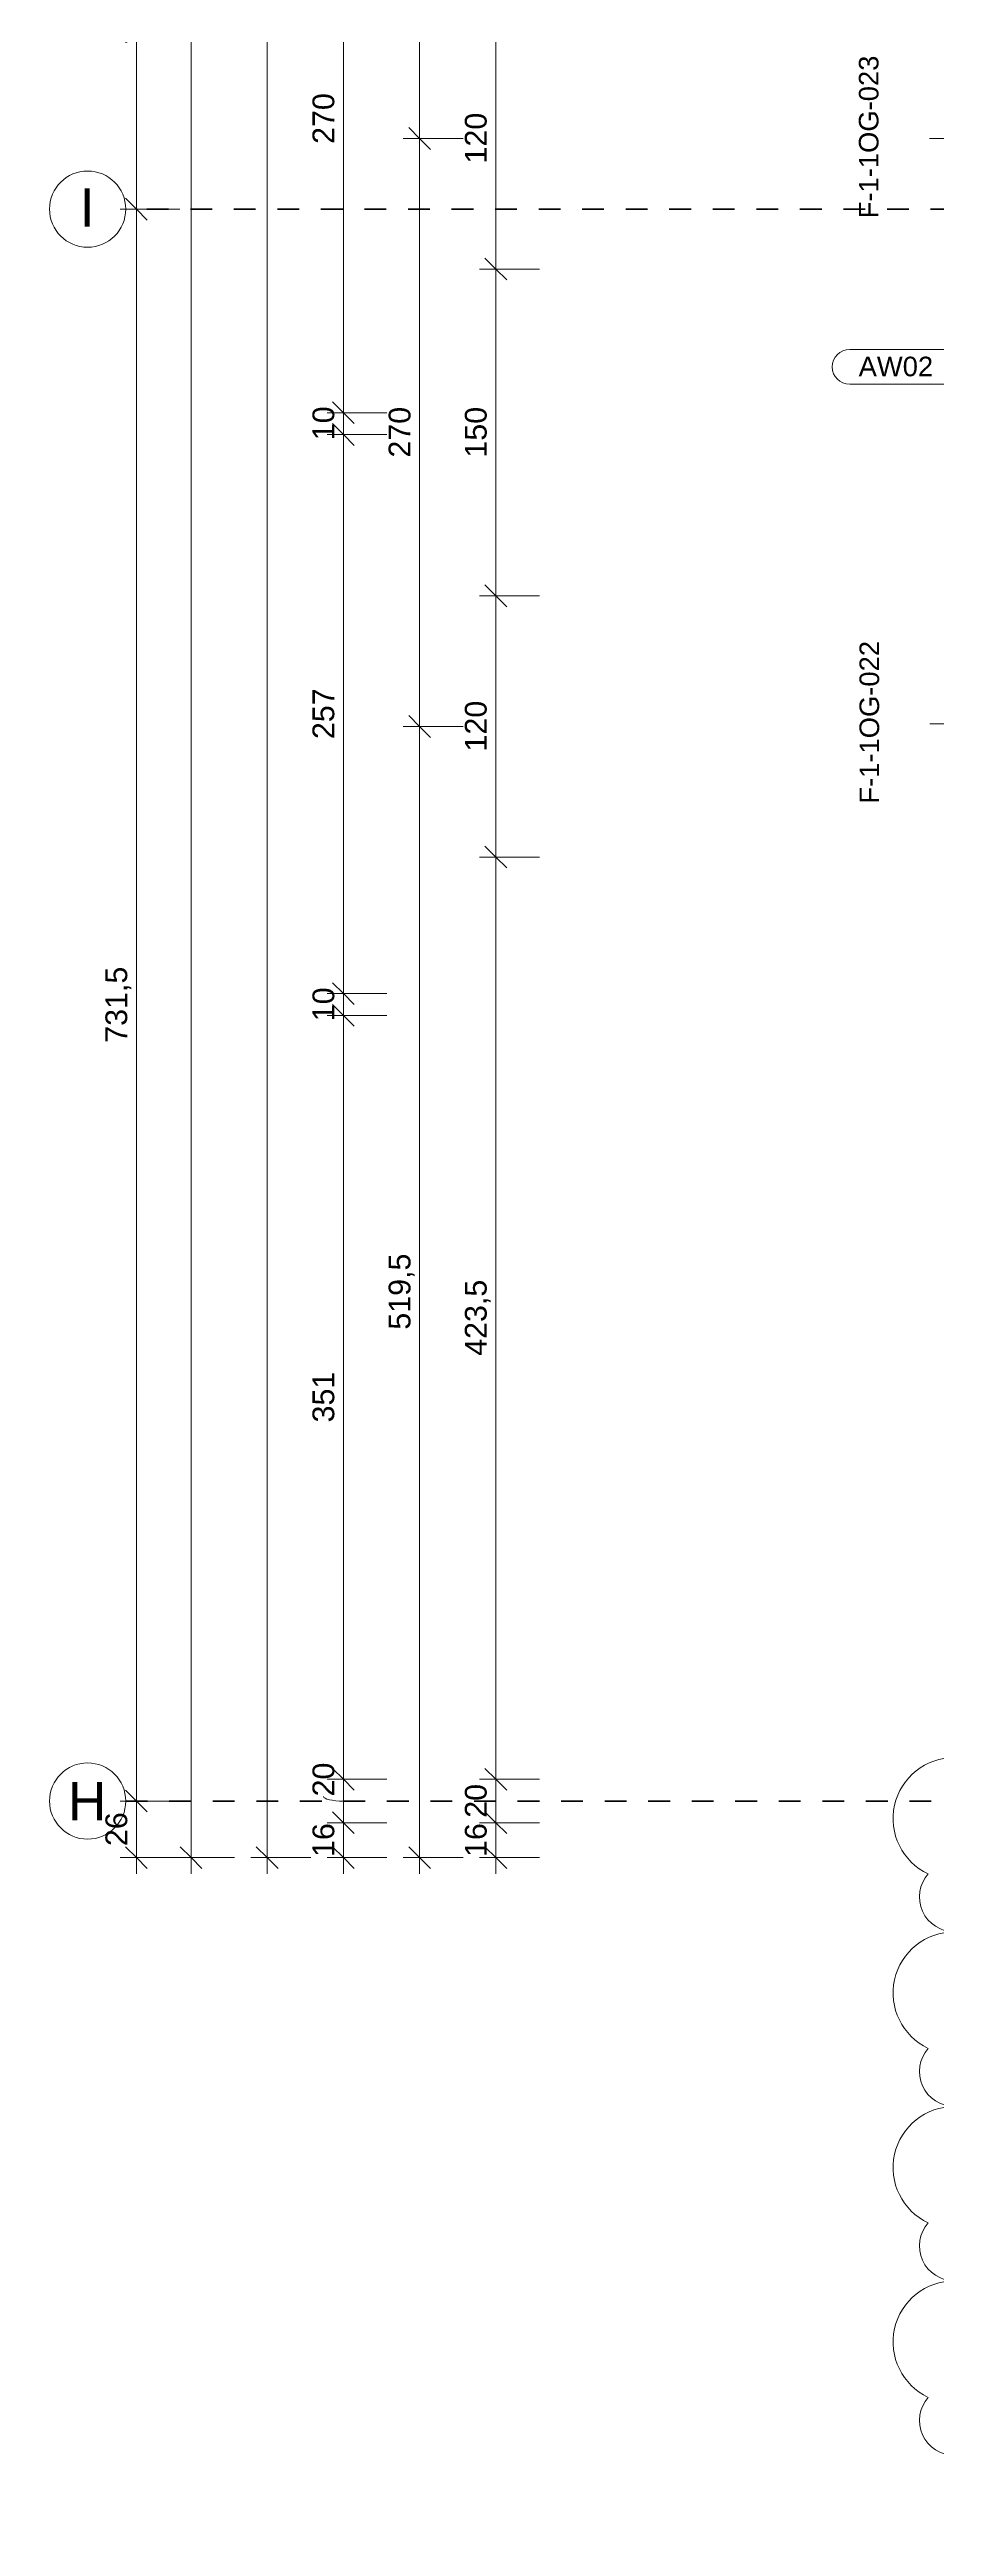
# Model space of a CAD drawing. Header units: metres. Extents: x 3.2 to 50, y 58.8 to 100.4.
# Drawn here: x 3.22 to 7.3, y 67.75 to 79.12 of the extents above; entities that cross this region are included whole.
import ezdxf

# ---------------------------------------------------------------- set-up
doc = ezdxf.new("R2010")
doc.units = ezdxf.units.M
doc.linetypes.add('Strich Punkt Mittel', pattern=[0.015875, 0.00635, -0.004763, 0, -0.004763])
for name, color, linetype, lineweight in [('A-GLAZ-IDEN_', 152, 'Continuous', 9), ('A_Bemassung-50_', 4, 'Continuous', 9), ('A_Bemassung_', 4, 'Continuous', 9), ('A_Beschriftung_', 7, 'Continuous', 9), ('A_Raster_', 1, 'Continuous', 9), ('G-ANNO-REVC_', 71, 'Continuous', 9)]:
    doc.layers.add(name, color=color, linetype=linetype, lineweight=lineweight)
doc.styles.add('Arial_1', font='arial.ttf', dxfattribs={"height": 0.175})
doc.styles.add('Arial_2', font='arial.ttf', dxfattribs={"height": 0.09})
doc.styles.add('Arial_5', font='arial.ttf', dxfattribs={"height": 0.1})
doc.dimstyles.new('WGA-Bemaßung', dxfattribs={"dimscale": 0.3048, "dimtxt": 0.102026, "dimasz": 0.328084, "dimexe": 0.246063, "dimexo": 0.0625, "dimgap": 0.04101, "dimtad": 1, "dimdec": 1, "dimlfac": 100, "dimrnd": 0.5, "dimdsep": 46, "dimtxsty": 'Arial_5', "dimblk1": 'OBLIQUE', "dimblk2": 'OBLIQUE', "dimsah": 1, "dimcen": 0.09, "dimdle": 0.246063, "dimazin": 2, "dimtfac": 1, "dimtdec": 4, "dimtix": 1, "dimtmove": 0, "dimatfit": 3, "dimfxl": 0.656168, "dimfxlon": 1, "dimtvp": 1, "dimtolj": 1, "dimtzin": 0, "dimarcsym": 2})
doc.dimstyles.new('WGA-Bemaßung_2', dxfattribs={"dimscale": 0.3048, "dimtxt": 0.102026, "dimasz": 0.328084, "dimexe": 0.246063, "dimexo": 0.0625, "dimgap": 0.04101, "dimtad": 1, "dimdec": 1, "dimlfac": 100, "dimrnd": 0.5, "dimdsep": 46, "dimtxsty": 'Arial_5', "dimblk1": 'OBLIQUE', "dimblk2": 'OBLIQUE', "dimsah": 1, "dimcen": 0.09, "dimdle": 0.246063, "dimazin": 2, "dimtfac": 1, "dimtdec": 4, "dimtix": 1, "dimtmove": 1, "dimatfit": 3, "dimfxl": 0.656168, "dimfxlon": 1, "dimtvp": 1, "dimtolj": 1, "dimtzin": 0, "dimarcsym": 2})
doc.dimstyles.new('WGA-Bemaßung_3', dxfattribs={"dimscale": 0.3048, "dimtxt": 0.102026, "dimasz": 0.328084, "dimexe": 0.246063, "dimexo": 0.0625, "dimgap": 0.04101, "dimtad": 1, "dimdec": 1, "dimlfac": 100, "dimrnd": 0.5, "dimdsep": 46, "dimtxsty": 'Arial_5', "dimblk1": 'OBLIQUE', "dimblk2": 'OBLIQUE', "dimsah": 1, "dimcen": 0.09, "dimdle": 0.246063, "dimazin": 2, "dimtfac": 1, "dimtdec": 4, "dimtix": 1, "dimtmove": 0, "dimatfit": 3, "dimfxl": 0.656168, "dimfxlon": 1, "dimtvp": 1, "dimtolj": 1, "dimtzin": 0, "dimarcsym": 2})

# ---------------------------------------------------------------- blocks, each defined once
blk = doc.blocks.new('Raster - BS_Achse-112124-263_PP_01OG_BT1')
at = {"layer": 'A_Beschriftung_'}
blk.add_circle((0, 0), 0.0035, dxfattribs=at)
blk = doc.blocks.new('BS_Fens_PP_Kämpfer - oben-10106766-263_PP_01OG_BT1')
at = {"layer": 'A-GLAZ-IDEN_'}
blk.add_line((0, 0.00012), (0, 0.01076), dxfattribs=at)
blk = doc.blocks.new('DIMBLOCK41-263_PP_01OG_BT1')
at = {"layer": 'A_Bemassung-50_', "lineweight": 35, "transparency": 16777216}
for p, q in [((3.872, 87.818), (3.822, 87.868)), ((3.872, 87.818), (3.922, 87.768)), ((3.872, 70.818), (3.822, 70.868)), ((3.872, 70.818), (3.922, 70.768))]:
    blk.add_line(p, q, dxfattribs=at)
at = {"layer": 'A_Bemassung-50_', "transparency": 16777216}
for p, q in [((3.872, 70.743), (3.872, 87.893)), ((3.872, 87.818), (3.797, 87.818)), ((3.872, 87.818), (4.072, 87.818)), ((3.872, 70.818), (3.797, 70.818)), ((3.872, 70.818), (4.072, 70.818))]:
    blk.add_line(p, q, dxfattribs=at)
at = {"layer": 'A_Bemassung-50_', "color": 0, "transparency": 16777216, "insert": (3.73, 79.164), "char_height": 0.1, "width": 0.36918, "attachment_point": 1, "rotation": 90, "line_spacing_factor": 0.941778, "style": 'Arial_5'}
blk.add_mtext('1700', dxfattribs=at)
blk = doc.blocks.new('_Oblique')
at = {"color": 0, "linetype": 'ByBlock', "lineweight": -2}
blk.add_line((-0.5, -0.5), (0.5, 0.5), dxfattribs=at)
blk = doc.blocks.new('DIMBLOCK42-263_PP_01OG_BT1')
at = {"layer": 'A_Bemassung-50_', "transparency": 16777216}
for p, q in [((4.922, 76.014), (4.847, 76.014)), ((4.922, 70.743), (4.922, 76.014)), ((4.922, 76.014), (5.122, 76.014)), ((4.922, 70.818), (4.847, 70.818)), ((4.922, 70.818), (5.122, 70.818))]:
    blk.add_line(p, q, dxfattribs=at)
at = {"layer": 'A_Bemassung-50_', "lineweight": 35, "transparency": 16777216}
for p, q in [((4.922, 76.014), (4.872, 76.064)), ((4.922, 76.014), (4.972, 75.964)), ((4.922, 70.818), (4.872, 70.868)), ((4.922, 70.818), (4.972, 70.768))]:
    blk.add_line(p, q, dxfattribs=at)
at = {"layer": 'A_Bemassung-50_', "color": 0, "transparency": 16777216, "insert": (4.78, 73.243), "char_height": 0.1, "width": 0.41627, "attachment_point": 1, "rotation": 90, "line_spacing_factor": 0.941778, "style": 'Arial_5'}
blk.add_mtext('519,5', dxfattribs=at)
blk = doc.blocks.new('DIMBLOCK43-263_PP_01OG_BT1')
at = {"layer": 'A_Bemassung-50_', "lineweight": 35, "transparency": 16777216}
for p, q in [((4.922, 78.715), (4.872, 78.765)), ((4.922, 78.715), (4.972, 78.665)), ((4.922, 76.014), (4.872, 76.064)), ((4.922, 76.014), (4.972, 75.964))]:
    blk.add_line(p, q, dxfattribs=at)
at = {"layer": 'A_Bemassung-50_', "transparency": 16777216}
for p, q in [((4.922, 78.715), (4.847, 78.715)), ((4.922, 76.014), (4.922, 78.715)), ((4.922, 78.715), (5.122, 78.715)), ((4.922, 76.014), (4.847, 76.014)), ((4.922, 76.014), (5.122, 76.014))]:
    blk.add_line(p, q, dxfattribs=at)
at = {"layer": 'A_Bemassung-50_', "color": 0, "transparency": 16777216, "insert": (4.78, 77.249), "char_height": 0.1, "width": 0.27688, "attachment_point": 1, "rotation": 90, "line_spacing_factor": 0.941778, "style": 'Arial_5'}
blk.add_mtext('270', dxfattribs=at)
blk = doc.blocks.new('DIMBLOCK44-263_PP_01OG_BT1')
at = {"layer": 'A_Bemassung-50_', "transparency": 16777216}
for p, q in [((4.922, 83.335), (4.847, 83.335)), ((4.922, 78.715), (4.922, 83.335)), ((4.922, 83.335), (5.122, 83.335)), ((4.922, 78.715), (4.847, 78.715)), ((4.922, 78.715), (5.122, 78.715))]:
    blk.add_line(p, q, dxfattribs=at)
at = {"layer": 'A_Bemassung-50_', "lineweight": 35, "transparency": 16777216}
for p, q in [((4.922, 83.335), (4.872, 83.385)), ((4.922, 83.335), (4.972, 83.285)), ((4.922, 78.715), (4.872, 78.765)), ((4.922, 78.715), (4.972, 78.665))]:
    blk.add_line(p, q, dxfattribs=at)
at = {"layer": 'A_Bemassung-50_', "color": 0, "transparency": 16777216, "insert": (4.78, 80.91), "char_height": 0.1, "width": 0.27688, "attachment_point": 1, "rotation": 90, "line_spacing_factor": 0.941778, "style": 'Arial_5'}
blk.add_mtext('462', dxfattribs=at)
blk = doc.blocks.new('BS_Wand_Lollipop - links_unten-2026911-263_PP_01OG_BT1')
at = {"layer": 'A_Beschriftung_'}
for p, q in [((-0.00467, 0.00137), (-0.01347, 0.00137)), ((-0.00309, 0), (0.003, 0)), ((-0.00467, -0.00183), (-0.01347, -0.00183))]:
    blk.add_line(p, q, dxfattribs=at)
for centre, start, end in [((-0.01347, -0.00023), 90, 270), ((-0.00467, -0.00023), 270, 90)]:
    blk.add_arc(centre, 0.0016, start, end, dxfattribs=at)
blk = doc.blocks.new('DIMBLOCK62-263_PP_01OG_BT1')
at = {"layer": 'A_Bemassung-50_', "transparency": 16777216}
for p, q in [((4.572, 80.155), (4.497, 80.155)), ((4.572, 80.155), (4.572, 77.455)), ((4.572, 80.155), (4.772, 80.155)), ((4.572, 77.455), (4.497, 77.455)), ((4.572, 77.455), (4.772, 77.455))]:
    blk.add_line(p, q, dxfattribs=at)
at = {"layer": 'A_Bemassung-50_', "lineweight": 35, "transparency": 16777216}
for p, q in [((4.572, 80.155), (4.522, 80.205)), ((4.572, 80.155), (4.622, 80.105)), ((4.572, 77.455), (4.522, 77.505)), ((4.572, 77.455), (4.622, 77.405))]:
    blk.add_line(p, q, dxfattribs=at)
at = {"layer": 'A_Bemassung-50_', "color": 0, "transparency": 16777216, "insert": (4.43, 78.69), "char_height": 0.1, "width": 0.27688, "attachment_point": 1, "rotation": 90, "line_spacing_factor": 0.941778, "style": 'Arial_5'}
blk.add_mtext('270', dxfattribs=at)
blk = doc.blocks.new('DIMBLOCK63-263_PP_01OG_BT1')
at = {"layer": 'A_Bemassung-50_', "lineweight": 35, "transparency": 16777216}
for p, q in [((4.572, 77.455), (4.522, 77.505)), ((4.572, 77.355), (4.522, 77.405)), ((4.572, 77.455), (4.622, 77.405)), ((4.572, 77.355), (4.622, 77.305))]:
    blk.add_line(p, q, dxfattribs=at)
at = {"layer": 'A_Bemassung-50_', "transparency": 16777216}
for p, q in [((4.572, 77.455), (4.497, 77.455)), ((4.572, 77.455), (4.572, 77.355)), ((4.572, 77.455), (4.772, 77.455)), ((4.572, 77.355), (4.497, 77.355)), ((4.572, 77.355), (4.772, 77.355))]:
    blk.add_line(p, q, dxfattribs=at)
at = {"layer": 'A_Bemassung-50_', "color": 0, "transparency": 16777216, "insert": (4.43, 77.329), "char_height": 0.1, "width": 0.18459, "attachment_point": 1, "rotation": 90, "line_spacing_factor": 0.941778, "style": 'Arial_5'}
blk.add_mtext('10', dxfattribs=at)
blk = doc.blocks.new('DIMBLOCK64-263_PP_01OG_BT1')
at = {"layer": 'A_Bemassung-50_', "lineweight": 35, "transparency": 16777216}
for p, q in [((4.572, 77.355), (4.522, 77.405)), ((4.572, 77.355), (4.622, 77.305)), ((4.572, 74.787), (4.522, 74.837)), ((4.572, 74.787), (4.622, 74.737))]:
    blk.add_line(p, q, dxfattribs=at)
at = {"layer": 'A_Bemassung-50_', "transparency": 16777216}
for p, q in [((4.572, 77.355), (4.497, 77.355)), ((4.572, 77.355), (4.572, 74.787)), ((4.572, 77.355), (4.772, 77.355)), ((4.572, 74.787), (4.497, 74.787)), ((4.572, 74.787), (4.772, 74.787))]:
    blk.add_line(p, q, dxfattribs=at)
at = {"layer": 'A_Bemassung-50_', "color": 0, "transparency": 16777216, "insert": (4.43, 75.956), "char_height": 0.1, "width": 0.27688, "attachment_point": 1, "rotation": 90, "line_spacing_factor": 0.941778, "style": 'Arial_5'}
blk.add_mtext('257', dxfattribs=at)
blk = doc.blocks.new('DIMBLOCK65-263_PP_01OG_BT1')
at = {"layer": 'A_Bemassung-50_', "transparency": 16777216}
for p, q in [((4.572, 74.787), (4.497, 74.787)), ((4.572, 74.787), (4.572, 74.687)), ((4.572, 74.787), (4.772, 74.787)), ((4.572, 74.687), (4.497, 74.687)), ((4.572, 74.687), (4.772, 74.687))]:
    blk.add_line(p, q, dxfattribs=at)
at = {"layer": 'A_Bemassung-50_', "lineweight": 35, "transparency": 16777216}
for p, q in [((4.572, 74.787), (4.522, 74.837)), ((4.572, 74.787), (4.622, 74.737)), ((4.572, 74.687), (4.522, 74.737)), ((4.572, 74.687), (4.622, 74.637))]:
    blk.add_line(p, q, dxfattribs=at)
at = {"layer": 'A_Bemassung-50_', "color": 0, "transparency": 16777216, "insert": (4.43, 74.66), "char_height": 0.1, "width": 0.18459, "attachment_point": 1, "rotation": 90, "line_spacing_factor": 0.941778, "style": 'Arial_5'}
blk.add_mtext('10', dxfattribs=at)
blk = doc.blocks.new('DIMBLOCK66-263_PP_01OG_BT1')
at = {"layer": 'A_Bemassung-50_', "transparency": 16777216}
for p, q in [((4.572, 74.687), (4.497, 74.687)), ((4.572, 74.687), (4.572, 71.178)), ((4.572, 74.687), (4.772, 74.687)), ((4.572, 71.178), (4.497, 71.178)), ((4.572, 71.178), (4.772, 71.178))]:
    blk.add_line(p, q, dxfattribs=at)
at = {"layer": 'A_Bemassung-50_', "lineweight": 35, "transparency": 16777216}
for p, q in [((4.572, 74.687), (4.522, 74.737)), ((4.572, 74.687), (4.622, 74.637)), ((4.572, 71.178), (4.522, 71.228)), ((4.572, 71.178), (4.622, 71.128))]:
    blk.add_line(p, q, dxfattribs=at)
at = {"layer": 'A_Bemassung-50_', "color": 0, "transparency": 16777216, "insert": (4.43, 72.817), "char_height": 0.1, "width": 0.27688, "attachment_point": 1, "rotation": 90, "line_spacing_factor": 0.941778, "style": 'Arial_5'}
blk.add_mtext('351', dxfattribs=at)
blk = doc.blocks.new('DIMBLOCK67-263_PP_01OG_BT1')
at = {"layer": 'A_Bemassung-50_', "lineweight": 35, "transparency": 16777216}
for p, q in [((4.572, 71.178), (4.522, 71.228)), ((4.572, 71.178), (4.622, 71.128)), ((4.572, 70.978), (4.522, 71.028)), ((4.572, 70.978), (4.622, 70.928))]:
    blk.add_line(p, q, dxfattribs=at)
at = {"layer": 'A_Bemassung-50_', "transparency": 16777216}
for p, q in [((4.572, 71.178), (4.497, 71.178)), ((4.572, 71.178), (4.572, 70.978)), ((4.572, 71.178), (4.772, 71.178)), ((4.572, 70.978), (4.497, 70.978)), ((4.572, 70.978), (4.772, 70.978))]:
    blk.add_line(p, q, dxfattribs=at)
blk.add_ellipse((4.572, 71.099), major_axis=(0.091, 0), ratio=0.235486, start_param=3.141593, end_param=4.712389, dxfattribs=at)
at = {"layer": 'A_Bemassung-50_', "color": 0, "transparency": 16777216, "insert": (4.43, 71.099), "char_height": 0.1, "width": 0.18459, "attachment_point": 1, "rotation": 90, "line_spacing_factor": 0.941778, "style": 'Arial_5'}
blk.add_mtext('20', dxfattribs=at)
blk = doc.blocks.new('DIMBLOCK68-263_PP_01OG_BT1')
at = {"layer": 'A_Bemassung-50_', "lineweight": 35, "transparency": 16777216}
for p, q in [((4.572, 70.978), (4.522, 71.028)), ((4.572, 70.978), (4.622, 70.928)), ((4.572, 70.818), (4.522, 70.868)), ((4.572, 70.818), (4.622, 70.768))]:
    blk.add_line(p, q, dxfattribs=at)
at = {"layer": 'A_Bemassung-50_', "transparency": 16777216}
for p, q in [((4.572, 70.978), (4.497, 70.978)), ((4.572, 70.978), (4.572, 70.743)), ((4.572, 70.978), (4.772, 70.978)), ((4.572, 70.818), (4.497, 70.818)), ((4.572, 70.818), (4.772, 70.818))]:
    blk.add_line(p, q, dxfattribs=at)
at = {"layer": 'A_Bemassung-50_', "color": 0, "transparency": 16777216, "insert": (4.43, 70.821), "char_height": 0.1, "width": 0.18459, "attachment_point": 1, "rotation": 90, "line_spacing_factor": 0.941778, "style": 'Arial_5'}
blk.add_mtext('16', dxfattribs=at)
blk = doc.blocks.new('DIMBLOCK257-263_PP_01OG_BT1')
at = {"layer": 'A_Bemassung-50_', "transparency": 16777216}
for p, q in [((5.272, 79.315), (5.197, 79.315)), ((5.272, 79.315), (5.272, 78.115)), ((5.272, 79.315), (5.472, 79.315)), ((5.272, 78.115), (5.197, 78.115)), ((5.272, 78.115), (5.472, 78.115))]:
    blk.add_line(p, q, dxfattribs=at)
at = {"layer": 'A_Bemassung-50_', "lineweight": 35, "transparency": 16777216}
for p, q in [((5.272, 79.315), (5.222, 79.365)), ((5.272, 79.315), (5.322, 79.265)), ((5.272, 78.115), (5.222, 78.165)), ((5.272, 78.115), (5.322, 78.065))]:
    blk.add_line(p, q, dxfattribs=at)
at = {"layer": 'A_Bemassung-50_', "color": 0, "transparency": 16777216, "insert": (5.13, 78.6), "char_height": 0.1, "width": 0.27688, "attachment_point": 1, "rotation": 90, "line_spacing_factor": 0.941778, "style": 'Arial_5'}
blk.add_mtext('120', dxfattribs=at)
blk = doc.blocks.new('DIMBLOCK258-263_PP_01OG_BT1')
at = {"layer": 'A_Bemassung-50_', "transparency": 16777216}
for p, q in [((5.272, 78.115), (5.197, 78.115)), ((5.272, 78.115), (5.272, 76.614)), ((5.272, 78.115), (5.472, 78.115)), ((5.272, 76.614), (5.197, 76.614)), ((5.272, 76.614), (5.472, 76.614))]:
    blk.add_line(p, q, dxfattribs=at)
at = {"layer": 'A_Bemassung-50_', "lineweight": 35, "transparency": 16777216}
for p, q in [((5.272, 78.115), (5.222, 78.165)), ((5.272, 78.115), (5.322, 78.065)), ((5.272, 76.614), (5.222, 76.664)), ((5.272, 76.614), (5.322, 76.564))]:
    blk.add_line(p, q, dxfattribs=at)
at = {"layer": 'A_Bemassung-50_', "color": 0, "transparency": 16777216, "insert": (5.13, 77.249), "char_height": 0.1, "width": 0.27688, "attachment_point": 1, "rotation": 90, "line_spacing_factor": 0.941778, "style": 'Arial_5'}
blk.add_mtext('150', dxfattribs=at)
blk = doc.blocks.new('DIMBLOCK259-263_PP_01OG_BT1')
at = {"layer": 'A_Bemassung-50_', "transparency": 16777216}
for p, q in [((5.272, 76.614), (5.197, 76.614)), ((5.272, 76.614), (5.272, 75.414)), ((5.272, 76.614), (5.472, 76.614)), ((5.272, 75.414), (5.197, 75.414)), ((5.272, 75.414), (5.472, 75.414))]:
    blk.add_line(p, q, dxfattribs=at)
at = {"layer": 'A_Bemassung-50_', "lineweight": 35, "transparency": 16777216}
for p, q in [((5.272, 76.614), (5.222, 76.664)), ((5.272, 76.614), (5.322, 76.564)), ((5.272, 75.414), (5.222, 75.464)), ((5.272, 75.414), (5.322, 75.364))]:
    blk.add_line(p, q, dxfattribs=at)
at = {"layer": 'A_Bemassung-50_', "color": 0, "transparency": 16777216, "insert": (5.13, 75.899), "char_height": 0.1, "width": 0.27688, "attachment_point": 1, "rotation": 90, "line_spacing_factor": 0.941778, "style": 'Arial_5'}
blk.add_mtext('120', dxfattribs=at)
blk = doc.blocks.new('DIMBLOCK260-263_PP_01OG_BT1')
at = {"layer": 'A_Bemassung-50_', "lineweight": 35, "transparency": 16777216}
for p, q in [((5.272, 75.414), (5.222, 75.464)), ((5.272, 75.414), (5.322, 75.364)), ((5.272, 71.178), (5.222, 71.228)), ((5.272, 71.178), (5.322, 71.128))]:
    blk.add_line(p, q, dxfattribs=at)
at = {"layer": 'A_Bemassung-50_', "transparency": 16777216}
for p, q in [((5.272, 75.414), (5.197, 75.414)), ((5.272, 75.414), (5.272, 71.178)), ((5.272, 75.414), (5.472, 75.414)), ((5.272, 71.178), (5.197, 71.178)), ((5.272, 71.178), (5.472, 71.178))]:
    blk.add_line(p, q, dxfattribs=at)
at = {"layer": 'A_Bemassung-50_', "color": 0, "transparency": 16777216, "insert": (5.13, 73.123), "char_height": 0.1, "width": 0.41627, "attachment_point": 1, "rotation": 90, "line_spacing_factor": 0.941778, "style": 'Arial_5'}
blk.add_mtext('423,5', dxfattribs=at)
blk = doc.blocks.new('DIMBLOCK261-263_PP_01OG_BT1')
at = {"layer": 'A_Bemassung-50_', "lineweight": 35, "transparency": 16777216}
for p, q in [((5.272, 71.178), (5.222, 71.228)), ((5.272, 71.178), (5.322, 71.128)), ((5.272, 70.978), (5.222, 71.028)), ((5.272, 70.978), (5.322, 70.928))]:
    blk.add_line(p, q, dxfattribs=at)
at = {"layer": 'A_Bemassung-50_', "transparency": 16777216}
for p, q in [((5.272, 71.178), (5.197, 71.178)), ((5.272, 71.178), (5.272, 70.978)), ((5.272, 71.178), (5.472, 71.178)), ((5.272, 70.978), (5.197, 70.978)), ((5.272, 70.978), (5.472, 70.978))]:
    blk.add_line(p, q, dxfattribs=at)
at = {"layer": 'A_Bemassung-50_', "color": 0, "transparency": 16777216, "insert": (5.13, 71.001), "char_height": 0.1, "width": 0.18459, "attachment_point": 1, "rotation": 90, "line_spacing_factor": 0.941778, "style": 'Arial_5'}
blk.add_mtext('20', dxfattribs=at)
blk = doc.blocks.new('DIMBLOCK262-263_PP_01OG_BT1')
at = {"layer": 'A_Bemassung-50_', "lineweight": 35, "transparency": 16777216}
for p, q in [((5.272, 70.978), (5.222, 71.028)), ((5.272, 70.978), (5.322, 70.928)), ((5.272, 70.818), (5.222, 70.868)), ((5.272, 70.818), (5.322, 70.768))]:
    blk.add_line(p, q, dxfattribs=at)
at = {"layer": 'A_Bemassung-50_', "transparency": 16777216}
for p, q in [((5.272, 70.978), (5.197, 70.978)), ((5.272, 70.978), (5.272, 70.743)), ((5.272, 70.978), (5.472, 70.978)), ((5.272, 70.818), (5.197, 70.818)), ((5.272, 70.818), (5.472, 70.818))]:
    blk.add_line(p, q, dxfattribs=at)
at = {"layer": 'A_Bemassung-50_', "color": 0, "transparency": 16777216, "insert": (5.13, 70.821), "char_height": 0.1, "width": 0.18459, "attachment_point": 1, "rotation": 90, "line_spacing_factor": 0.941778, "style": 'Arial_5'}
blk.add_mtext('16', dxfattribs=at)
blk = doc.blocks.new('DIMBLOCK568-263_PP_01OG_BT1')
at = {"layer": 'A_Bemassung-50_', "lineweight": 35, "transparency": 16777216}
for p, q in [((4.222, 87.818), (4.172, 87.868)), ((4.222, 87.818), (4.272, 87.768)), ((4.222, 70.818), (4.172, 70.868)), ((4.222, 70.818), (4.272, 70.768))]:
    blk.add_line(p, q, dxfattribs=at)
at = {"layer": 'A_Bemassung-50_', "transparency": 16777216}
for p, q in [((4.222, 70.743), (4.222, 87.893)), ((4.222, 87.818), (4.147, 87.818)), ((4.222, 87.818), (4.422, 87.818)), ((4.222, 70.818), (4.147, 70.818)), ((4.222, 70.818), (4.422, 70.818))]:
    blk.add_line(p, q, dxfattribs=at)
at = {"layer": 'A_Bemassung-50_', "color": 0, "transparency": 16777216, "insert": (4.08, 79.164), "char_height": 0.1, "width": 0.36918, "attachment_point": 1, "rotation": 90, "line_spacing_factor": 0.941778, "style": 'Arial_5'}
blk.add_mtext('1700', dxfattribs=at)
blk = doc.blocks.new('DIMBLOCK623-263_PP_01OG_BT1')
at = {"layer": 'A_Bemassung-50_', "transparency": 16777216}
for p, q in [((3.621, 80.245), (3.546, 80.245)), ((3.621, 80.245), (3.621, 78.39)), ((3.621, 80.245), (3.821, 80.245)), ((3.621, 78.39), (3.546, 78.39)), ((3.621, 78.39), (3.821, 78.39))]:
    blk.add_line(p, q, dxfattribs=at)
at = {"layer": 'A_Bemassung-50_', "lineweight": 35, "transparency": 16777216}
for p, q in [((3.621, 80.245), (3.571, 80.295)), ((3.621, 80.245), (3.671, 80.195)), ((3.621, 78.39), (3.571, 78.44)), ((3.621, 78.39), (3.671, 78.34))]:
    blk.add_line(p, q, dxfattribs=at)
at = {"layer": 'A_Bemassung-50_', "color": 0, "transparency": 16777216, "insert": (3.479, 79.145), "char_height": 0.1, "width": 0.41627, "attachment_point": 1, "rotation": 90, "line_spacing_factor": 0.941778, "style": 'Arial_5'}
blk.add_mtext('185,5', dxfattribs=at)
blk = doc.blocks.new('DIMBLOCK624-263_PP_01OG_BT1')
at = {"layer": 'A_Bemassung-50_', "lineweight": 35, "transparency": 16777216}
for p, q in [((3.621, 78.39), (3.571, 78.44)), ((3.621, 78.39), (3.671, 78.34)), ((3.621, 71.078), (3.571, 71.128)), ((3.621, 71.078), (3.671, 71.028))]:
    blk.add_line(p, q, dxfattribs=at)
at = {"layer": 'A_Bemassung-50_', "transparency": 16777216}
for p, q in [((3.621, 78.39), (3.546, 78.39)), ((3.621, 78.39), (3.621, 71.078)), ((3.621, 78.39), (3.821, 78.39)), ((3.621, 71.078), (3.546, 71.078)), ((3.621, 71.078), (3.821, 71.078))]:
    blk.add_line(p, q, dxfattribs=at)
at = {"layer": 'A_Bemassung-50_', "color": 0, "transparency": 16777216, "insert": (3.479, 74.561), "char_height": 0.1, "width": 0.41627, "attachment_point": 1, "rotation": 90, "line_spacing_factor": 0.941778, "style": 'Arial_5'}
blk.add_mtext('731,5', dxfattribs=at)
blk = doc.blocks.new('DIMBLOCK625-263_PP_01OG_BT1')
at = {"layer": 'A_Bemassung-50_', "lineweight": 35, "transparency": 16777216}
for p, q in [((3.621, 71.078), (3.571, 71.128)), ((3.621, 71.078), (3.671, 71.028)), ((3.621, 70.818), (3.571, 70.868)), ((3.621, 70.818), (3.671, 70.768))]:
    blk.add_line(p, q, dxfattribs=at)
at = {"layer": 'A_Bemassung-50_', "transparency": 16777216}
for p, q in [((3.621, 71.078), (3.546, 71.078)), ((3.621, 71.078), (3.621, 70.743)), ((3.621, 71.078), (3.821, 71.078)), ((3.621, 70.818), (3.546, 70.818)), ((3.621, 70.818), (3.821, 70.818))]:
    blk.add_line(p, q, dxfattribs=at)
at = {"layer": 'A_Bemassung-50_', "color": 0, "transparency": 16777216, "insert": (3.479, 70.871), "char_height": 0.1, "width": 0.18459, "attachment_point": 1, "rotation": 90, "line_spacing_factor": 0.941778, "style": 'Arial_5'}
blk.add_mtext('26', dxfattribs=at)
blk = doc.blocks.new('Family - ___-11870108-263_PP_01OG_BT1')
at = {"layer": 'G-ANNO-REVC_'}
for centre, radius, start, end in [((7.94, 71.278), 0.303, 0, 154.7912), ((8.805, 71.278), 0.303, 0, 154.7912), ((9.67, 71.278), 0.303, 0, 154.7912), ((10.535, 71.278), 0.303, 0, 154.7912), ((11.4, 71.278), 0.303, 0, 154.7912), ((12.265, 71.278), 0.303, 0, 154.7912), ((7.551, 71.278), 0.173, 48.1897, 180), ((8.416, 71.278), 0.173, 48.1897, 180), ((9.281, 71.278), 0.173, 48.1897, 180), ((10.146, 71.278), 0.173, 48.1897, 180), ((11.011, 71.278), 0.173, 48.1897, 180), ((11.876, 71.278), 0.173, 48.1897, 180), ((7.378, 70.997), 0.281, 90, 244.7912), ((12.567, 71.118), 0.16, 318.1897, 90), ((12.567, 70.757), 0.281, 270, 64.7912), ((7.378, 70.637), 0.16, 138.1897, 270), ((7.378, 70.196), 0.281, 90, 244.7912), ((12.567, 70.316), 0.16, 318.1897, 90), ((12.567, 69.956), 0.281, 270, 64.7912), ((7.378, 69.835), 0.16, 138.1897, 270), ((7.378, 69.394), 0.281, 90, 244.7912), ((12.567, 69.515), 0.16, 318.1897, 90), ((12.567, 69.154), 0.281, 270, 64.7912), ((7.378, 69.034), 0.16, 138.1897, 270), ((7.378, 68.593), 0.281, 90, 244.7912), ((12.567, 68.713), 0.16, 318.1897, 90), ((12.567, 68.352), 0.281, 270, 64.7912), ((7.378, 68.232), 0.16, 138.1897, 270), ((7.681, 68.072), 0.303, 180, 334.7912), ((8.07, 68.072), 0.173, 228.1897, 0), ((8.546, 68.072), 0.303, 180, 334.7912), ((8.935, 68.072), 0.173, 228.1897, 0), ((9.411, 68.072), 0.303, 180, 334.7912), ((9.8, 68.072), 0.173, 228.1897, 0), ((10.276, 68.072), 0.303, 180, 334.7912), ((10.665, 68.072), 0.173, 228.1897, 0), ((11.14, 68.072), 0.303, 180, 334.7912), ((11.53, 68.072), 0.173, 228.1897, 0), ((12.005, 68.072), 0.303, 180, 334.7912), ((12.394, 68.072), 0.173, 228.1897, 0)]:
    blk.add_arc(centre, radius, start, end, dxfattribs=at)

msp = doc.modelspace()

# ---------------------------------------------------------------- linework, layer by layer
at = {"layer": 'A_Raster_', "linetype": 'Strich Punkt Mittel', "lineweight": 35}
for p, q in [((48.169, 78.3905), (3.5722, 78.3905)), ((3.5722, 71.078), (48.169, 71.078))]:
    msp.add_line(p, q, dxfattribs=at)

# ---------------------------------------------------------------- block references
at = {"layer": 'A-GLAZ-IDEN_', "xscale": 49.99999999999998, "yscale": 49.99999999999998, "zscale": 49.99999999999998, "rotation": 90.00000000000044}
for p in [(7.8014, 78.7149), (7.8044, 76.0261)]:
    msp.add_blockref('BS_Fens_PP_Kämpfer - oben-10106766-263_PP_01OG_BT1', p, dxfattribs=at)
at = {"layer": 'A_Beschriftung_', "xscale": 49.99999999999998, "yscale": 49.99999999999998, "zscale": 49.99999999999998}
for p, rotation in [((3.3972, 78.3905), 89.99999999999991), ((3.3972, 71.078), 269.9999999999997)]:
    msp.add_blockref('Raster - BS_Achse-112124-263_PP_01OG_BT1', p, dxfattribs=dict(at, rotation=rotation))
msp.add_blockref('BS_Wand_Lollipop - links_unten-2026911-263_PP_01OG_BT1', (7.571, 77.6772), dxfattribs=at)
at = {"layer": 'G-ANNO-REVC_'}
msp.add_blockref('Family - ___-11870108-263_PP_01OG_BT1', (0, 0), dxfattribs=at)

# ---------------------------------------------------------------- texts
at = {"layer": 'A-GLAZ-IDEN_', "char_height": 0.09, "width": 0.889873, "attachment_point": 1, "rotation": 90, "style": 'Arial_2'}
for s, insert in [('F-1-1OG-023', (6.9398, 78.348)), ('F-1-1OG-022', (6.9427, 75.6592))]:
    msp.add_mtext(s, dxfattribs=dict(at, insert=insert))
at = {"layer": 'A_Beschriftung_', "attachment_point": 1}
for s, insert, char_height, width, style in [('I', (3.3605, 78.4852), 0.175, 0.084177, 'Arial_1'), ('AW02', (6.9386, 77.7126), 0.09, 0.420886, 'Arial_2'), ('H', (3.3065, 71.1646), 0.175, 0.216456, 'Arial_1')]:
    msp.add_mtext(s, dxfattribs=dict(at, insert=insert, char_height=char_height, width=width, style=style))

# ---------------------------------------------------------------- dimensions: what is measured, and where the dimension line sits
at = {"layer": 'A_Bemassung_'}
for base, p1, p2, dimstyle, override, picture, middle in [((3.872, 87.818), (4.072, 70.818), (4.072, 87.818), 'WGA-Bemaßung', {"dimpost": '<>', "dimfxl": 17}, 'DIMBLOCK41-263_PP_01OG_BT1', (3.8084, 79.318)), ((4.222, 87.818), (4.422, 70.818), (4.422, 87.818), 'WGA-Bemaßung_3', {"dimpost": '<>', "dimfxl": 17}, 'DIMBLOCK568-263_PP_01OG_BT1', (4.1584, 79.318)), ((4.922, 83.3355), (5.122, 78.7149), (5.122, 83.3355), 'WGA-Bemaßung', {"dimpost": '<>', "dimfxl": 4.620625}, 'DIMBLOCK44-263_PP_01OG_BT1', (4.8584, 81.0252)), ((3.6214, 78.3905), (3.8214, 80.2455), (3.8214, 78.3905), 'WGA-Bemaßung_3', {"dimpost": '<>', "dimfxl": 1.855}, 'DIMBLOCK623-263_PP_01OG_BT1', (3.5578, 79.318)), ((4.572, 77.4555), (4.772, 80.1555), (4.772, 77.4555), 'WGA-Bemaßung', {"dimpost": '<>', "dimfxl": 2.7}, 'DIMBLOCK62-263_PP_01OG_BT1', (4.5084, 78.8055)), ((5.272, 78.1149), (5.472, 79.3149), (5.472, 78.1149), 'WGA-Bemaßung', {"dimpost": '<>', "dimfxl": 1.2}, 'DIMBLOCK257-263_PP_01OG_BT1', (5.2084, 78.7149)), ((4.922, 78.7149), (5.122, 76.0142), (5.122, 78.7149), 'WGA-Bemaßung', {"dimpost": '<>', "dimfxl": 2.700625}, 'DIMBLOCK43-263_PP_01OG_BT1', (4.8584, 77.3646)), ((3.6213738935, 71.0779984321), (3.8213738935, 78.3904984321), (3.8213738935, 71.0779984321), 'WGA-Bemaßung_3', {"dimpost": '<>', "dimfxl": 7.3125}, 'DIMBLOCK624-263_PP_01OG_BT1', (3.557782488, 74.7342484321)), ((5.272, 76.6142), (5.472, 78.1149), (5.472, 76.6142), 'WGA-Bemaßung', {"dimpost": '<>', "dimfxl": 1.500625}, 'DIMBLOCK258-263_PP_01OG_BT1', (5.2084, 77.3646)), ((4.572, 77.3555), (4.772, 77.4555), (4.772, 77.3555), 'WGA-Bemaßung', {"dimpost": '<>', "dimfxl": 0.1}, 'DIMBLOCK63-263_PP_01OG_BT1', (4.5084, 77.4055)), ((4.572, 74.7867), (4.772, 77.3555), (4.772, 74.7867), 'WGA-Bemaßung', {"dimpost": '<>', "dimfxl": 2.56875}, 'DIMBLOCK64-263_PP_01OG_BT1', (4.5084, 76.0711)), ((5.272, 75.4142), (5.472, 76.6142), (5.472, 75.4142), 'WGA-Bemaßung', {"dimpost": '<>', "dimfxl": 1.2}, 'DIMBLOCK259-263_PP_01OG_BT1', (5.2084, 76.0142)), ((4.922, 76.0142), (5.122, 70.818), (5.122, 76.0142), 'WGA-Bemaßung', {"dimpost": '<>', "dimfxl": 5.19625}, 'DIMBLOCK42-263_PP_01OG_BT1', (4.8584, 73.4161)), ((5.272, 71.178), (5.472, 75.4142), (5.472, 71.178), 'WGA-Bemaßung', {"dimpost": '<>', "dimfxl": 4.23625}, 'DIMBLOCK260-263_PP_01OG_BT1', (5.2084, 73.2961)), ((4.572, 74.6867), (4.772, 74.7867), (4.772, 74.6867), 'WGA-Bemaßung', {"dimpost": '<>', "dimfxl": 0.1}, 'DIMBLOCK65-263_PP_01OG_BT1', (4.5084, 74.7367)), ((4.572, 71.178), (4.772, 74.6867), (4.772, 71.178), 'WGA-Bemaßung', {"dimpost": '<>', "dimfxl": 3.50875}, 'DIMBLOCK66-263_PP_01OG_BT1', (4.5084, 72.9324)), ((5.272, 70.978), (5.472, 71.178), (5.472, 70.978), 'WGA-Bemaßung', {"dimpost": '<>', "dimfxl": 0.2}, 'DIMBLOCK261-263_PP_01OG_BT1', (5.2084, 71.078)), ((3.6214, 70.818), (3.8214, 71.078), (3.8214, 70.818), 'WGA-Bemaßung_3', {"dimpost": '<>', "dimfxl": 0.26}, 'DIMBLOCK625-263_PP_01OG_BT1', (3.5578, 70.948)), ((4.572, 70.818), (4.772, 70.978), (4.772, 70.818), 'WGA-Bemaßung', {"dimpost": '<>', "dimfxl": 0.16}, 'DIMBLOCK68-263_PP_01OG_BT1', (4.5084, 70.898)), ((5.272, 70.818), (5.472, 70.978), (5.472, 70.818), 'WGA-Bemaßung', {"dimpost": '<>', "dimfxl": 0.16}, 'DIMBLOCK262-263_PP_01OG_BT1', (5.2084, 70.898))]:
    dim = msp.add_linear_dim(base=base, p1=p1, p2=p2, angle=90, dimstyle=dimstyle, override=override, dxfattribs=at)
    dim.commit()
    dim.dimension.update_dxf_attribs({"geometry": picture, "text_midpoint": middle})
dim = msp.add_linear_dim(base=(4.572, 70.978), p1=(4.772, 71.178), p2=(4.772, 70.978), angle=90, dimstyle='WGA-Bemaßung_2', override={"dimpost": '<>', "dimfxl": 0.2}, dxfattribs=at)
dim.commit()
dim.dimension.update_dxf_attribs({"geometry": 'DIMBLOCK67-263_PP_01OG_BT1', "text_midpoint": (4.4963, 71.1917), "dimtype": 160, "text_rotation": 90})

doc.saveas('drawing.dxf')
